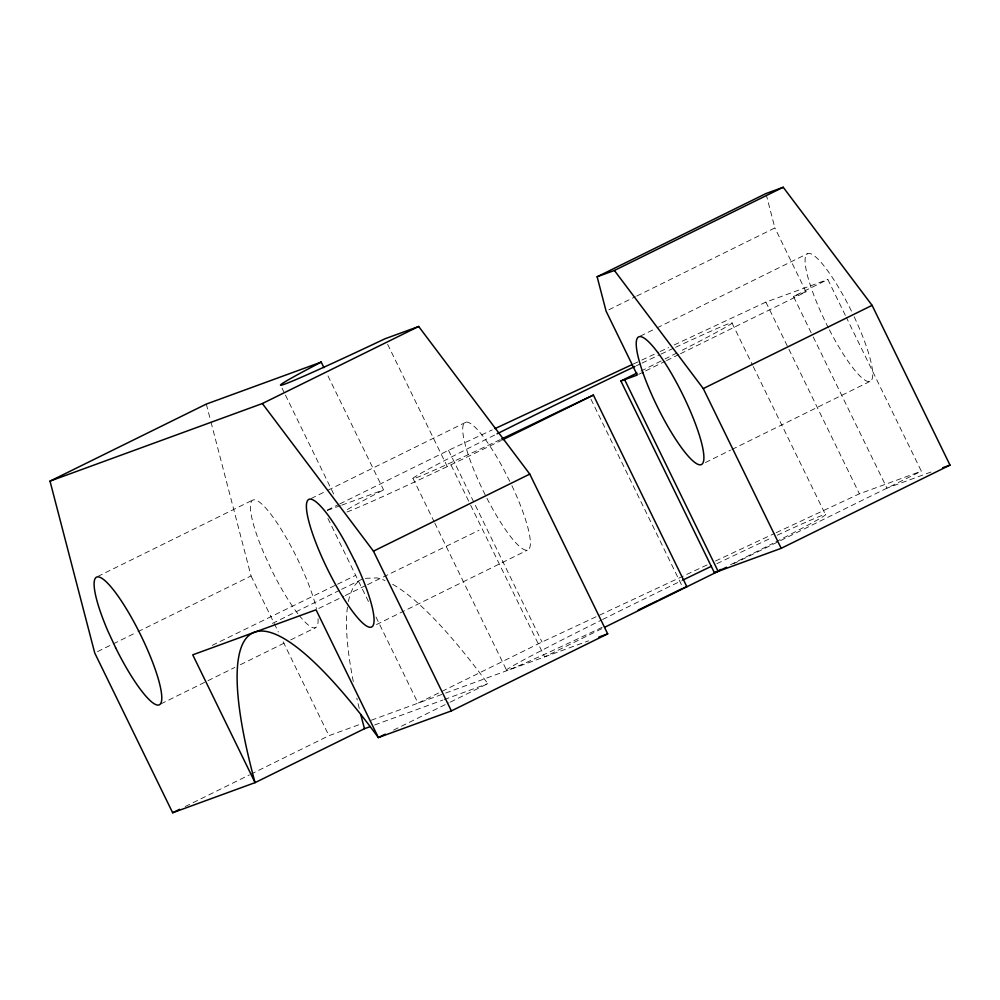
<?xml version="1.0" encoding="UTF-8"?>
<svg xmlns="http://www.w3.org/2000/svg" width="1000" height="1000" viewBox="0 0 1000 1000"><rect width="100%" height="100%" fill="white"/><g stroke="black" fill="none" stroke-linecap="round" stroke-linejoin="round"><path stroke-width="0.75" stroke-dasharray="5 3.75" d="M641 371.037L645.025 369.05A177.775 3.725 -26 0 0 663.675 359.663M730.475 564.738L738.512 560.75A177.775 3.725 -26 0 0 772.9 543.375M608.875 309.775L635.388 296.712M636.775 296.025L774.9 227.938L766.338 195.05M97.737 576.475L252.65 500.1M640.325 336.112L655.662 328.55M657.062 327.863L807.738 253.575M311.062 498.55L326.413 490.988M327.8 490.3L465.975 422.188M327.3 510.075L338.45 504.588M339.837 503.9L448.537 450.312L492.262 429.9M347 511.975A226.062 4.737 -26 0 0 447.275 466.6L501.35 440.438M811.2 332.825L793.462 296.438L827.85 279.488L845.588 315.863M638.65 374.363L644.225 371.613M645.625 370.925L665.15 361.3M666.55 360.613L679.112 354.412M680.5 353.725L806.062 291.837L774.9 227.938M97.525 651.625L136.6 632.362M138 631.675L251.038 575.938L211.012 422.163M272.4 623.438L340.262 589.975M341.65 589.288L363.8 578.375L377.1 577.925A454.7 89.85 63.8 0 1 385.037 580.525M160.875 703.9L234.85 667.438M240.425 664.688L285.087 642.675M290.675 639.913L315.788 627.537M376.475 624.575L527.2 550.275M705.438 462.537L730.55 450.15M731.95 449.462L870.075 381.375M185.212 806.55L249.4 774.9M250.8 774.212L328.95 735.688L361.075 723.95M707.062 564.95L542.038 642.013L418.013 703.15L376 617.025M393.612 730.075L449.012 702.763M450.4 702.075L487.788 683.637A454.7 89.85 63.8 0 0 390.8 583.288M601.812 628.7L544.637 656.888L469.562 502.975M733.487 563.787L921.338 471.188L846.275 317.262M212.237 645.325L336.188 584.862M337.575 584.188L355.675 575.35M318.825 608.425L343.9 596.2M345.288 595.513L366.188 585.325M367.575 584.65L478.988 530.3M633.312 364.025L640.375 360.737M641.775 360.075L658.713 352.175M660.113 351.512L668.575 347.562M674.225 344.925L765.9 302.113L827.85 279.488M715.525 561L774.775 533.337M776.188 532.675L859.4 493.812L921.338 471.188M793.462 296.438L806.062 291.837M327.4 510.4L340.35 505.662M341.8 505.138L383.562 489.888L326.65 373.2M930.938 472.062L886.95 488.137L811.888 334.212M371.287 720.225L444.212 693.575M445.662 693.05L588.625 640.812M374.637 724.987L442.825 700.075M444.275 699.538L487.788 683.637M509.8 481.4L502.663 467.413A71.112 14.05 63.8 0 0 463.762 438.35A71.112 14.05 63.8 0 0 517.837 544.888A71.112 14.05 63.8 0 0 511.737 485.288M765.9 302.113L859.4 493.812M732.087 323.137L752.562 365.112M753.238 366.512L825.575 514.825M590.988 399.237L682.438 586.737M448.537 450.312L542.038 642.013M451.138 465.188L468.888 501.575M387.65 344.363L447.275 466.6M412.938 478.263L434.1 521.65M434.775 523.038L506.438 669.963M282.038 388.15L284.75 393.7M285.425 395.087L334.212 495.112M327.9 518.4L369.913 604.525M251.038 575.938L273.6 622.188M274.275 623.587L278.375 632M283.163 641.8L328.95 735.688M206.312 404.075L210.625 420.65M318.025 618.663A71.112 14.05 63.8 0 1 298.863 615M297.863 613.725A71.112 14.05 63.8 0 1 271.938 570.675L264.188 553.95A71.112 14.05 63.8 0 1 264.35 506.55A71.112 14.05 63.8 0 1 316.413 608.713M359.275 708.5A454.7 89.85 63.8 0 1 356.812 698.1M353.3 681.562A454.7 89.85 63.8 0 1 347.475 606.862M348.363 601.587A454.7 89.85 63.8 0 1 361.05 579.65M347.4 509.538A226.062 4.737 -26 0 1 383.562 489.888M777.25 535.2A177.775 3.725 -26 0 1 775.95 541.812M602.137 627.325A177.775 3.725 -26 0 1 506.225 670.3A177.775 3.725 -26 0 1 601.275 620.163M602.6 619.513A177.775 3.725 -26 0 1 681.325 580.812M716.888 563.675A177.775 3.725 -26 0 1 771.888 537.688M675.625 347.275A177.775 3.725 -26 0 1 679.4 351.675M676.912 352.938A177.775 3.725 -26 0 1 665.05 358.963M500.188 439.65A177.775 3.725 -26 0 1 412.738 478.65A177.775 3.725 -26 0 1 495.6 434.562M636.388 365.763A177.775 3.725 -26 0 1 640.638 363.75M642.05 363.075A177.775 3.725 -26 0 1 659.575 354.787M661.075 354.075A177.775 3.725 -26 0 1 674.225 347.925M854.175 316.8A71.112 14.05 63.8 0 1 870.35 381.25A71.112 14.05 63.8 0 1 829.1 329.25M828.388 327.863A71.112 14.05 63.8 0 1 807.188 253.85A71.112 14.05 63.8 0 1 852.175 312.625"/><path stroke-width="1.5" d="M620.887 381.025L637.25 375.05L606.087 311.15L597.137 276.775L765.95 193.562L783.213 187.25L872.087 305.35L950 465.1L781.188 548.325L714.388 572.725L620.887 381.025L636.975 373.038M714.388 572.725L721.087 569.4M50 481.125L206.312 404.075L321.225 362.088A226.062 4.737 -26 0 0 384.938 338.8L418.675 326.475L529.775 474.1L607.688 633.85L451.375 710.913L378.375 737.575A454.7 89.85 63.8 0 0 255.062 782.638L172.65 812.75L94.738 653L50 481.125L262.362 403.537L418.675 326.475M597.137 276.775L614.4 270.475L783.213 187.25M502.738 439.75L593.387 395.075L686.875 586.763L683.125 588.138M262.362 403.537L373.462 551.163L529.775 474.1M614.4 270.475L703.275 388.575L872.087 305.35M172.65 812.75L179.625 809.3M370.288 726.575L364.487 728.7L255.062 782.638L192.738 654.837L316.05 609.788L378.375 737.575L385.3 734.163M604.6 627.325L726.513 567.225M658.95 599.975L681.775 588.8M495.087 428.575L631.912 364.688M593.387 395.075L564.113 408.938A177.775 3.725 -26 0 1 501.587 438.988M942.675 467.775L950 465.1M598.888 637.062L607.688 633.85M703.275 388.575L781.188 548.325M624.65 379.663L718.138 571.362M321.225 362.088L323.938 367.638M373.462 551.163L451.375 710.913M364.487 728.7A454.7 89.85 63.8 0 1 360.788 714.6M657.6 600.625A177.775 3.725 -26 0 1 638.225 610.013M682.712 580.138A177.775 3.725 -26 0 1 711.462 566.263M497.062 433.825A177.775 3.725 -26 0 1 634.95 366.45M354.775 560.962L346.35 544.462A71.112 14.05 63.8 0 0 307.512 515.712A71.112 14.05 63.8 0 0 361.9 622.3A71.112 14.05 63.8 0 0 354.775 560.962M115.625 647.738L107.875 631.013A71.112 14.05 63.8 0 1 111.625 587.663A71.112 14.05 63.8 0 1 161.713 695.725A71.112 14.05 63.8 0 1 115.625 647.738M643.012 372.95A71.112 14.05 63.8 0 0 701.263 464.6A71.112 14.05 63.8 0 0 666 364.55A71.112 14.05 63.8 0 0 643.012 372.95"/></g></svg>
